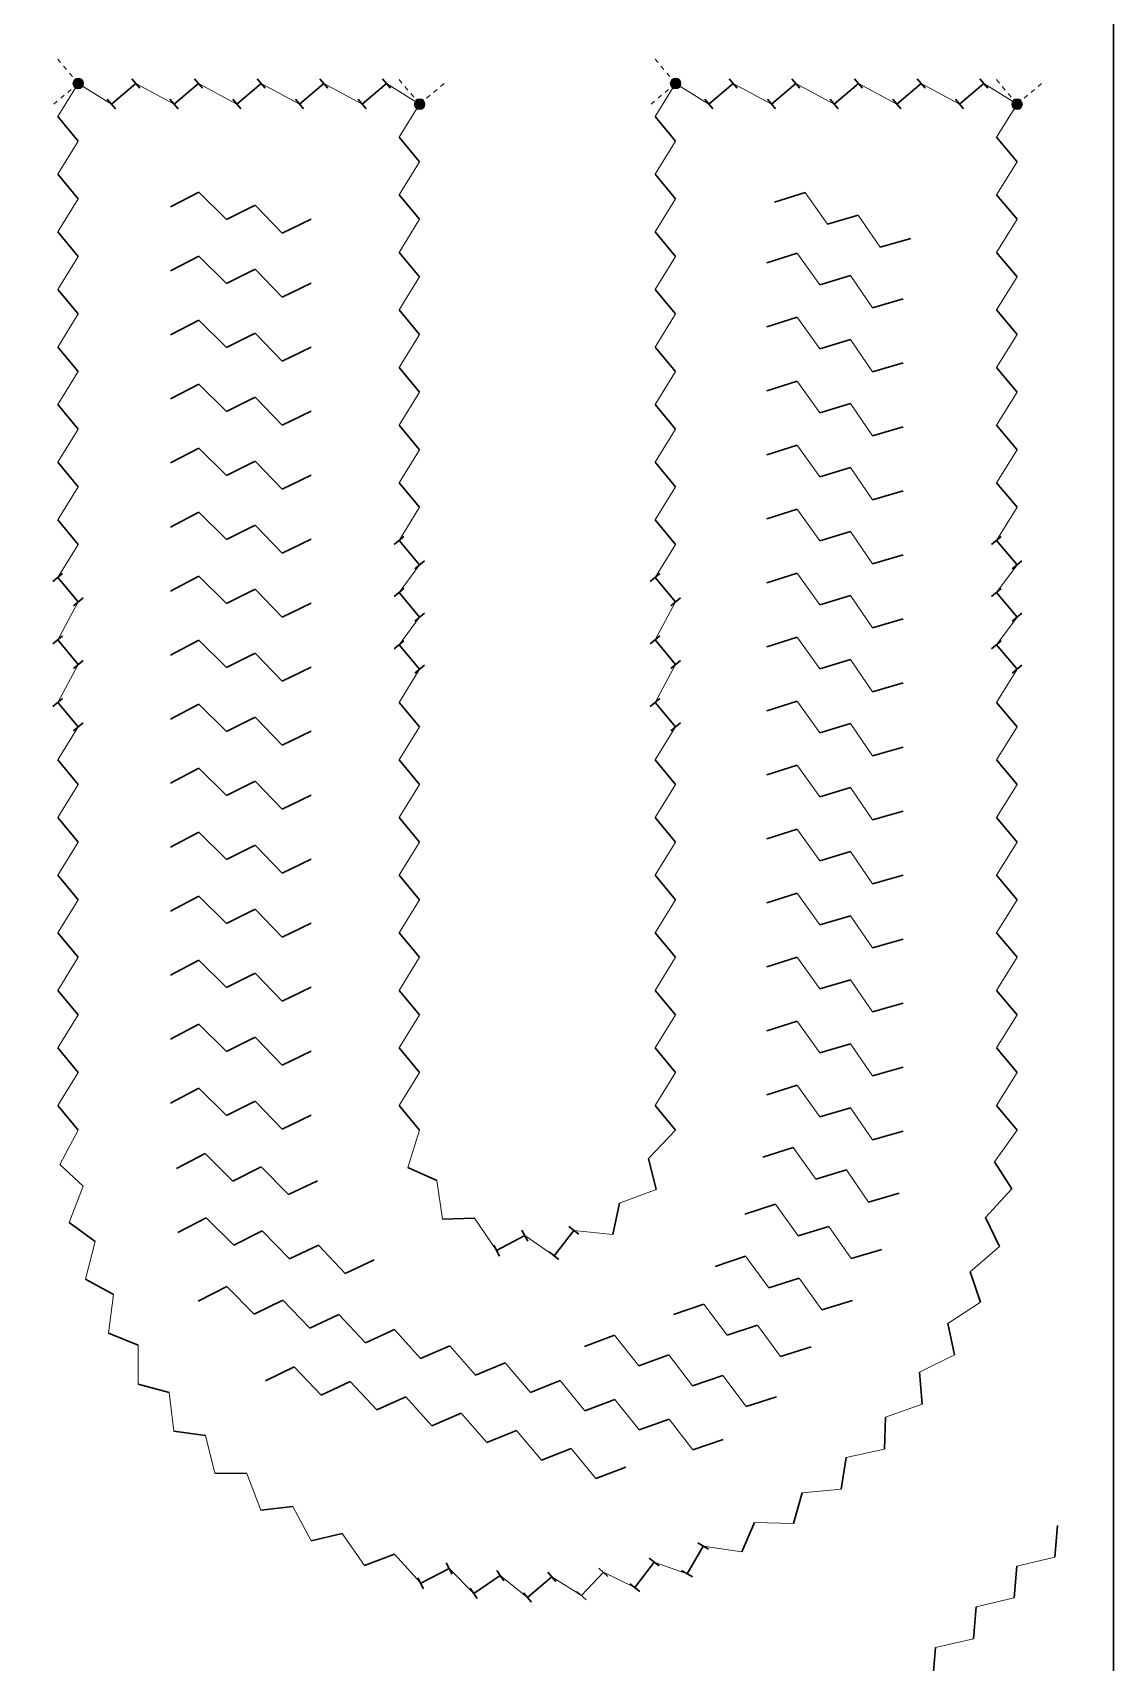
# Model space of a CAD drawing. Header units: millimetres. Extents: x 0 to 160, y 0 to 200.
# Drawn here: x 109.3 to 160, y 76.2 to 152.6 of the extents above; entities that cross this region are included whole.
import ezdxf

# ---------------------------------------------------------------- set-up
doc = ezdxf.new("R2010")
doc.units = ezdxf.units.MM
doc.layers.add('AUTOSTITCH', color=7, linetype='Continuous')
doc.layers.add('AUTOSTITCH_STITCHES', color=7, linetype='Continuous')
doc.layers.add('BANNER_PAGE', color=8, linetype='Continuous', plot=False)

# ---------------------------------------------------------------- blocks, each defined once
blk = doc.blocks.new('ST-8')
at = {"layer": 'AUTOSTITCH', "color": 7, "lineweight": 9}
for p, q in [((110.656, 151.177), (110.518, 151.341)), ((138.518, 151.341), (138.656, 151.177)), ((110.931, 150.849), (110.793, 151.013)), ((111.207, 150.52), (111.069, 150.685)), ((138.793, 151.013), (138.931, 150.849)), ((139.069, 150.685), (139.207, 150.52)), ((110.99, 149.779), (111.154, 149.917)), ((111.318, 150.054), (111.482, 150.192)), ((111.482, 150.192), (111.344, 150.356)), ((126.656, 150.213), (126.518, 150.377)), ((126.931, 149.885), (126.793, 150.049)), ((128.303, 149.917), (128.139, 149.779)), ((128.631, 150.192), (128.467, 150.054)), ((139.154, 149.917), (138.99, 149.779)), ((139.482, 150.192), (139.318, 150.054)), ((139.344, 150.356), (139.482, 150.192)), ((154.656, 150.213), (154.518, 150.377)), ((154.931, 149.885), (154.793, 150.049)), ((156.303, 149.917), (156.139, 149.779)), ((156.631, 150.192), (156.467, 150.054)), ((110.333, 149.228), (110.497, 149.366)), ((110.661, 149.503), (110.825, 149.641)), ((127.207, 149.556), (127.069, 149.72)), ((127.482, 149.228), (127.344, 149.392)), ((127.646, 149.366), (127.482, 149.228)), ((127.975, 149.641), (127.81, 149.503)), ((138.497, 149.366), (138.333, 149.228)), ((138.825, 149.641), (138.661, 149.503)), ((155.207, 149.556), (155.069, 149.72)), ((155.482, 149.228), (155.344, 149.392)), ((155.646, 149.366), (155.482, 149.228)), ((155.975, 149.641), (155.81, 149.503))]:
    blk.add_line(p, q, dxfattribs=at)
at = {"layer": 'AUTOSTITCH', "color": 7, "lineweight": 30}
for p, q in [((114.182, 150.192), (113.033, 149.228)), ((117.119, 150.192), (115.97, 149.228)), ((120.057, 150.192), (118.908, 149.228)), ((122.994, 150.192), (121.845, 149.228)), ((125.931, 150.192), (124.782, 149.228)), ((142.182, 150.192), (141.033, 149.228)), ((145.119, 150.192), (143.97, 149.228)), ((148.057, 150.192), (146.908, 149.228)), ((150.994, 150.192), (149.845, 149.228)), ((153.931, 150.192), (152.782, 149.228)), ((110.518, 148.641), (111.482, 147.492)), ((138.518, 148.641), (139.482, 147.492)), ((127.482, 146.528), (126.518, 147.677)), ((155.482, 146.528), (154.518, 147.677)), ((110.518, 145.941), (111.482, 144.792)), ((138.518, 145.941), (139.482, 144.792)), ((127.482, 143.828), (126.518, 144.977)), ((155.482, 143.828), (154.518, 144.977)), ((110.518, 143.241), (111.482, 142.092)), ((138.518, 143.241), (139.482, 142.092)), ((127.482, 141.128), (126.518, 142.277)), ((155.482, 141.128), (154.518, 142.277)), ((110.518, 140.541), (111.482, 139.392)), ((138.518, 140.541), (139.482, 139.392)), ((127.482, 138.428), (126.518, 139.577)), ((155.482, 138.428), (154.518, 139.577)), ((110.518, 137.841), (111.482, 136.692)), ((138.518, 137.841), (139.482, 136.692)), ((127.482, 135.728), (126.518, 136.877)), ((155.482, 135.728), (154.518, 136.877)), ((110.518, 135.141), (111.482, 133.992)), ((138.518, 135.141), (139.482, 133.992)), ((127.482, 133.028), (126.518, 134.177)), ((155.482, 133.028), (154.518, 134.177)), ((110.518, 132.441), (111.482, 131.292)), ((138.518, 132.441), (139.482, 131.292)), ((127.482, 130.328), (126.518, 131.477)), ((155.482, 130.328), (154.518, 131.477)), ((110.518, 129.741), (111.482, 128.592)), ((138.518, 129.741), (139.482, 128.592)), ((127.482, 127.628), (126.518, 128.777)), ((155.482, 127.628), (154.518, 128.777)), ((110.518, 127.041), (111.482, 125.892)), ((138.518, 127.041), (139.482, 125.892)), ((127.482, 125.182), (126.518, 126.331)), ((155.482, 125.182), (154.518, 126.331)), ((110.518, 124.113), (111.482, 122.964)), ((127.482, 122.736), (126.518, 123.885)), ((138.518, 124.113), (139.482, 122.964)), ((155.482, 122.736), (154.518, 123.885)), ((110.518, 121.185), (111.482, 120.036)), ((127.482, 120.036), (126.518, 121.185)), ((138.518, 121.185), (139.482, 120.036)), ((155.482, 120.036), (154.518, 121.185)), ((110.518, 118.485), (111.482, 117.336)), ((127.482, 117.336), (126.518, 118.485)), ((138.518, 118.485), (139.482, 117.336)), ((155.482, 117.336), (154.518, 118.485)), ((110.518, 115.785), (111.482, 114.636)), ((127.482, 114.636), (126.518, 115.785)), ((138.518, 115.785), (139.482, 114.636)), ((155.482, 114.636), (154.518, 115.785)), ((110.518, 113.085), (111.482, 111.936)), ((127.482, 111.936), (126.518, 113.085)), ((138.518, 113.085), (139.482, 111.936)), ((155.482, 111.936), (154.518, 113.085)), ((110.518, 110.385), (111.482, 109.236)), ((127.482, 109.236), (126.518, 110.385)), ((138.518, 110.385), (139.482, 109.236)), ((155.482, 109.236), (154.518, 110.385)), ((110.518, 107.685), (111.482, 106.536)), ((127.482, 106.536), (126.518, 107.685)), ((138.518, 107.685), (139.482, 106.536)), ((155.482, 106.536), (154.518, 107.685)), ((110.518, 104.985), (111.482, 103.836)), ((127.482, 103.836), (126.518, 104.985)), ((138.518, 104.985), (139.482, 103.836)), ((155.482, 103.836), (154.518, 104.985)), ((110.518, 102.285), (111.482, 101.136)), ((127.482, 101.136), (126.518, 102.285)), ((138.518, 102.285), (139.482, 101.136)), ((155.482, 101.136), (154.518, 102.285)), ((110.617, 99.526), (111.715, 98.504)), ((128.293, 98.774), (126.922, 99.384)), ((138.211, 99.807), (138.574, 98.352)), ((155.242, 98.386), (154.426, 99.644)), ((136.849, 97.715), (136.537, 96.248)), ((154.668, 95.686), (154.012, 97.035)), ((111.053, 96.801), (112.268, 95.921)), ((130.057, 97.008), (128.557, 96.955)), ((134.708, 96.432), (133.784, 95.25)), ((132.416, 96.193), (131.092, 95.489)), ((111.82, 94.149), (113.133, 93.425)), ((153.767, 93.077), (153.281, 94.497)), ((152.553, 90.599), (152.245, 92.067)), ((112.905, 91.612), (114.297, 91.053)), ((151.044, 88.287), (150.918, 89.782)), ((114.294, 89.226), (115.744, 88.843)), ((149.264, 86.178), (149.322, 87.677)), ((115.964, 87.029), (117.45, 86.826)), ((147.239, 84.303), (147.48, 85.783)), ((117.89, 85.053), (119.39, 85.033)), ((145, 82.689), (145.42, 84.129)), ((120.045, 83.327), (121.536, 83.492)), ((142.579, 81.363), (143.173, 82.74)), ((122.394, 81.879), (123.854, 82.224)), ((124.903, 80.729), (126.309, 81.251)), ((140.015, 80.343), (140.773, 81.637)), ((127.534, 79.895), (128.866, 80.585)), ((130.019, 79.419), (131.264, 80.255)), ((135.069, 79.316), (136.097, 80.408)), ((137.571, 79.69), (138.469, 80.891)), ((132.541, 79.225), (133.685, 80.195))]:
    blk.add_line(p, q, dxfattribs=at)
at = {"layer": 'AUTOSTITCH', "color": 7, "lineweight": 0, "const_width": 0.25}
for points in [[(111.357, 150.192, 1), (111.607, 150.192, 1)], [(139.357, 150.192, 1), (139.607, 150.192, 1)], [(127.357, 149.228, 1), (127.607, 149.228, 1)], [(155.357, 149.228, 1), (155.607, 149.228, 1)]]:
    blk.add_lwpolyline(points, format="xyb", close=True, dxfattribs=at)
at = {"layer": 'AUTOSTITCH', "color": 7, "lineweight": 30}
for points in [[(114.37, 149.968), (113.994, 150.416)], [(117.307, 149.968), (116.931, 150.416)], [(120.245, 149.968), (119.869, 150.416)], [(123.182, 149.968), (122.806, 150.416)], [(126.119, 149.968), (125.743, 150.416)], [(142.37, 149.968), (141.994, 150.416)], [(145.307, 149.968), (144.931, 150.416)], [(148.245, 149.968), (147.869, 150.416)], [(151.182, 149.968), (150.806, 150.416)], [(154.119, 149.968), (153.743, 150.416)], [(113.221, 149.004), (112.845, 149.452)], [(116.158, 149.004), (115.782, 149.452)], [(119.096, 149.004), (118.72, 149.452)], [(122.033, 149.004), (121.657, 149.452)], [(124.97, 149.004), (124.594, 149.452)], [(141.221, 149.004), (140.845, 149.452)], [(144.158, 149.004), (143.782, 149.452)], [(147.096, 149.004), (146.72, 149.452)], [(150.033, 149.004), (149.657, 149.452)], [(152.97, 149.004), (152.594, 149.452)], [(126.294, 128.589), (126.742, 128.965)], [(154.294, 128.589), (154.742, 128.965)], [(127.258, 127.44), (127.706, 127.816)], [(155.258, 127.44), (155.706, 127.816)], [(110.742, 127.229), (110.294, 126.853)], [(138.742, 127.229), (138.294, 126.853)], [(111.706, 126.08), (111.258, 125.704)], [(126.294, 126.143), (126.742, 126.519)], [(139.706, 126.08), (139.258, 125.704)], [(154.294, 126.143), (154.742, 126.519)], [(127.258, 124.994), (127.706, 125.37)], [(155.258, 124.994), (155.706, 125.37)], [(110.742, 124.301), (110.294, 123.925)], [(126.294, 123.697), (126.742, 124.073)], [(138.742, 124.301), (138.294, 123.925)], [(154.294, 123.697), (154.742, 124.073)], [(111.706, 123.152), (111.258, 122.776)], [(139.706, 123.152), (139.258, 122.776)], [(127.258, 122.548), (127.706, 122.924)], [(155.258, 122.548), (155.706, 122.924)], [(110.742, 121.373), (110.294, 120.997)], [(138.742, 121.373), (138.294, 120.997)], [(111.706, 120.224), (111.258, 119.848)], [(139.706, 120.224), (139.258, 119.848)], [(132.554, 95.935), (132.279, 96.451)], [(134.938, 96.252), (134.477, 96.612)], [(131.23, 95.23), (130.955, 95.747)], [(134.014, 95.07), (133.553, 95.43)], [(140.52, 81.785), (141.025, 81.489)], [(138.235, 81.066), (138.704, 80.716)], [(128.731, 80.845), (129.001, 80.326)], [(131.102, 80.498), (131.427, 80.012)], [(133.496, 80.419), (133.874, 79.972)], [(135.884, 80.609), (136.31, 80.208)], [(139.762, 80.49), (140.267, 80.195)], [(127.4, 80.155), (127.669, 79.635)], [(129.856, 79.662), (130.182, 79.176)], [(134.856, 79.516), (135.282, 79.116)], [(137.336, 79.865), (137.805, 79.515)], [(132.352, 79.448), (132.73, 79.002)]]:
    blk.add_lwpolyline(points, dxfattribs=at)
at = {"layer": 'AUTOSTITCH', "color": 7, "lineweight": 0}
for centre in [(111.482, 150.192), (139.482, 150.192), (127.482, 149.228), (155.482, 149.228)]:
    blk.add_circle(centre, 0.25, dxfattribs=at)
at = {"layer": 'AUTOSTITCH_STITCHES', "color": 7, "lineweight": 9}
for p, q in [((111.482, 150.192), (110.518, 148.641)), ((113.033, 149.228), (111.482, 150.192)), ((115.97, 149.228), (114.182, 150.192)), ((118.908, 149.228), (117.119, 150.192)), ((121.845, 149.228), (120.057, 150.192)), ((124.782, 149.228), (122.994, 150.192)), ((127.482, 149.228), (125.931, 150.192)), ((139.482, 150.192), (138.518, 148.641)), ((141.033, 149.228), (139.482, 150.192)), ((143.97, 149.228), (142.182, 150.192)), ((146.908, 149.228), (145.119, 150.192)), ((149.845, 149.228), (148.057, 150.192)), ((152.782, 149.228), (150.994, 150.192)), ((155.482, 149.228), (153.931, 150.192)), ((126.518, 147.677), (127.482, 149.228)), ((154.518, 147.677), (155.482, 149.228)), ((111.482, 147.492), (110.518, 145.941)), ((139.482, 147.492), (138.518, 145.941)), ((126.518, 144.977), (127.482, 146.528)), ((154.518, 144.977), (155.482, 146.528)), ((111.482, 144.792), (110.518, 143.241)), ((139.482, 144.792), (138.518, 143.241)), ((126.518, 142.277), (127.482, 143.828)), ((154.518, 142.277), (155.482, 143.828)), ((111.482, 142.092), (110.518, 140.541)), ((139.482, 142.092), (138.518, 140.541)), ((126.518, 139.577), (127.482, 141.128)), ((154.518, 139.577), (155.482, 141.128)), ((111.482, 139.392), (110.518, 137.841)), ((139.482, 139.392), (138.518, 137.841)), ((126.518, 136.877), (127.482, 138.428)), ((154.518, 136.877), (155.482, 138.428)), ((111.482, 136.692), (110.518, 135.141)), ((139.482, 136.692), (138.518, 135.141)), ((126.518, 134.177), (127.482, 135.728)), ((154.518, 134.177), (155.482, 135.728)), ((111.482, 133.992), (110.518, 132.441)), ((139.482, 133.992), (138.518, 132.441)), ((126.518, 131.477), (127.482, 133.028)), ((154.518, 131.477), (155.482, 133.028)), ((111.482, 131.292), (110.518, 129.741)), ((139.482, 131.292), (138.518, 129.741)), ((126.518, 128.777), (127.482, 130.328)), ((154.518, 128.777), (155.482, 130.328)), ((111.482, 128.592), (110.518, 127.041)), ((139.482, 128.592), (138.518, 127.041)), ((126.518, 126.331), (127.482, 127.628)), ((154.518, 126.331), (155.482, 127.628)), ((111.482, 125.892), (110.518, 124.113)), ((139.482, 125.892), (138.518, 124.113)), ((126.518, 123.885), (127.482, 125.182)), ((154.518, 123.885), (155.482, 125.182)), ((111.482, 122.964), (110.518, 121.185)), ((126.518, 121.185), (127.482, 122.736)), ((139.482, 122.964), (138.518, 121.185)), ((154.518, 121.185), (155.482, 122.736)), ((111.482, 120.036), (110.518, 118.485)), ((126.518, 118.485), (127.482, 120.036)), ((139.482, 120.036), (138.518, 118.485)), ((154.518, 118.485), (155.482, 120.036)), ((111.482, 117.336), (110.518, 115.785)), ((126.518, 115.785), (127.482, 117.336)), ((139.482, 117.336), (138.518, 115.785)), ((154.518, 115.785), (155.482, 117.336)), ((111.482, 114.636), (110.518, 113.085)), ((126.518, 113.085), (127.482, 114.636)), ((139.482, 114.636), (138.518, 113.085)), ((154.518, 113.085), (155.482, 114.636)), ((111.482, 111.936), (110.518, 110.385)), ((126.518, 110.385), (127.482, 111.936)), ((139.482, 111.936), (138.518, 110.385)), ((154.518, 110.385), (155.482, 111.936)), ((111.482, 109.236), (110.518, 107.685)), ((126.518, 107.685), (127.482, 109.236)), ((139.482, 109.236), (138.518, 107.685)), ((154.518, 107.685), (155.482, 109.236)), ((111.482, 106.536), (110.518, 104.985)), ((126.518, 104.985), (127.482, 106.536)), ((139.482, 106.536), (138.518, 104.985)), ((154.518, 104.985), (155.482, 106.536)), ((111.482, 103.836), (110.518, 102.285)), ((126.518, 102.285), (127.482, 103.836)), ((139.482, 103.836), (138.518, 102.285)), ((154.518, 102.285), (155.482, 103.836)), ((111.482, 101.136), (110.617, 99.526)), ((126.922, 99.384), (127.482, 101.136)), ((139.482, 101.136), (138.211, 99.807)), ((154.426, 99.644), (155.482, 101.136)), ((128.557, 96.955), (128.293, 98.774)), ((111.715, 98.504), (111.053, 96.801)), ((138.574, 98.352), (136.849, 97.715)), ((154.012, 97.035), (155.242, 98.386)), ((131.092, 95.489), (130.057, 97.008)), ((136.537, 96.248), (134.708, 96.432)), ((112.268, 95.921), (111.82, 94.149)), ((133.784, 95.25), (132.416, 96.193)), ((153.281, 94.497), (154.668, 95.686)), ((113.133, 93.425), (112.905, 91.612)), ((152.245, 92.067), (153.767, 93.077)), ((114.297, 91.053), (114.294, 89.226)), ((150.918, 89.782), (152.553, 90.599)), ((115.744, 88.843), (115.964, 87.029)), ((149.322, 87.677), (151.044, 88.287)), ((117.45, 86.826), (117.89, 85.053)), ((147.48, 85.783), (149.264, 86.178)), ((119.39, 85.033), (120.045, 83.327)), ((145.42, 84.129), (147.239, 84.303)), ((121.536, 83.492), (122.394, 81.879)), ((143.173, 82.74), (145, 82.689)), ((123.854, 82.224), (124.903, 80.729)), ((126.309, 81.251), (127.534, 79.895)), ((140.773, 81.637), (142.579, 81.363)), ((128.866, 80.585), (130.019, 79.419)), ((131.264, 80.255), (132.541, 79.225)), ((136.097, 80.408), (137.571, 79.69)), ((138.469, 80.891), (140.015, 80.343)), ((133.685, 80.195), (135.069, 79.316))]:
    blk.add_line(p, q, dxfattribs=at)
blk = doc.blocks.new('ST-21')
at = {"layer": 'AUTOSTITCH', "color": 7, "lineweight": 30}
for p, q in [((144.118, 144.635), (145.548, 145.089)), ((146.602, 143.597), (148.039, 144.028)), ((149.069, 142.52), (150.513, 142.927))]:
    blk.add_line(p, q, dxfattribs=at)
at = {"layer": 'AUTOSTITCH_STITCHES', "color": 7, "lineweight": 9}
for p, q in [((145.548, 145.089), (146.602, 143.597)), ((148.039, 144.028), (149.069, 142.52))]:
    blk.add_line(p, q, dxfattribs=at)
blk = doc.blocks.new('ST-23')
at = {"layer": 'AUTOSTITCH', "color": 7, "lineweight": 30}
for p, q in [((143.749, 141.786), (145.178, 142.242)), ((146.235, 140.753), (147.671, 141.187)), ((148.705, 139.682), (150.148, 140.093))]:
    blk.add_line(p, q, dxfattribs=at)
at = {"layer": 'AUTOSTITCH_STITCHES', "color": 7, "lineweight": 9}
for p, q in [((145.178, 142.242), (146.235, 140.753)), ((147.671, 141.187), (148.705, 139.682))]:
    blk.add_line(p, q, dxfattribs=at)
blk = doc.blocks.new('ST-25')
at = {"layer": 'AUTOSTITCH', "color": 7, "lineweight": 30}
for p, q in [((143.749, 138.786), (145.178, 139.242)), ((146.235, 137.753), (147.671, 138.187)), ((148.705, 136.682), (150.148, 137.093))]:
    blk.add_line(p, q, dxfattribs=at)
at = {"layer": 'AUTOSTITCH_STITCHES', "color": 7, "lineweight": 9}
for p, q in [((145.178, 139.242), (146.235, 137.753)), ((147.671, 138.187), (148.705, 136.682))]:
    blk.add_line(p, q, dxfattribs=at)
blk = doc.blocks.new('ST-28')
at = {"layer": 'AUTOSTITCH', "color": 7, "lineweight": 30}
for p, q in [((115.802, 144.405), (117.132, 145.1)), ((118.429, 143.816), (119.77, 144.49)), ((121.047, 143.184), (122.397, 143.837))]:
    blk.add_line(p, q, dxfattribs=at)
at = {"layer": 'AUTOSTITCH_STITCHES', "color": 7, "lineweight": 9}
for p, q in [((117.132, 145.1), (118.429, 143.816)), ((119.77, 144.49), (121.047, 143.184))]:
    blk.add_line(p, q, dxfattribs=at)
blk = doc.blocks.new('ST-29')
at = {"layer": 'AUTOSTITCH', "color": 7, "lineweight": 30}
for p, q in [((143.749, 135.786), (145.178, 136.242)), ((146.235, 134.753), (147.671, 135.187)), ((148.705, 133.682), (150.148, 134.093))]:
    blk.add_line(p, q, dxfattribs=at)
at = {"layer": 'AUTOSTITCH_STITCHES', "color": 7, "lineweight": 9}
for p, q in [((145.178, 136.242), (146.235, 134.753)), ((147.671, 135.187), (148.705, 133.682))]:
    blk.add_line(p, q, dxfattribs=at)
blk = doc.blocks.new('ST-33')
at = {"layer": 'AUTOSTITCH', "color": 7, "lineweight": 30}
for p, q in [((115.802, 141.405), (117.132, 142.1)), ((118.429, 140.816), (119.77, 141.49)), ((121.047, 140.184), (122.397, 140.837))]:
    blk.add_line(p, q, dxfattribs=at)
at = {"layer": 'AUTOSTITCH_STITCHES', "color": 7, "lineweight": 9}
for p, q in [((117.132, 142.1), (118.429, 140.816)), ((119.77, 141.49), (121.047, 140.184))]:
    blk.add_line(p, q, dxfattribs=at)
blk = doc.blocks.new('ST-34')
at = {"layer": 'AUTOSTITCH', "color": 7, "lineweight": 30}
for p, q in [((143.749, 132.786), (145.178, 133.242)), ((146.235, 131.753), (147.671, 132.187)), ((148.705, 130.682), (150.148, 131.093))]:
    blk.add_line(p, q, dxfattribs=at)
at = {"layer": 'AUTOSTITCH_STITCHES', "color": 7, "lineweight": 9}
for p, q in [((145.178, 133.242), (146.235, 131.753)), ((147.671, 132.187), (148.705, 130.682))]:
    blk.add_line(p, q, dxfattribs=at)
blk = doc.blocks.new('ST-38')
at = {"layer": 'AUTOSTITCH', "color": 7, "lineweight": 30}
for p, q in [((115.802, 138.405), (117.132, 139.1)), ((118.429, 137.816), (119.77, 138.49)), ((121.047, 137.184), (122.397, 137.837))]:
    blk.add_line(p, q, dxfattribs=at)
at = {"layer": 'AUTOSTITCH_STITCHES', "color": 7, "lineweight": 9}
for p, q in [((117.132, 139.1), (118.429, 137.816)), ((119.77, 138.49), (121.047, 137.184))]:
    blk.add_line(p, q, dxfattribs=at)
blk = doc.blocks.new('ST-39')
at = {"layer": 'AUTOSTITCH', "color": 7, "lineweight": 30}
for p, q in [((143.749, 129.786), (145.178, 130.242)), ((146.235, 128.753), (147.671, 129.187)), ((148.705, 127.682), (150.148, 128.093))]:
    blk.add_line(p, q, dxfattribs=at)
at = {"layer": 'AUTOSTITCH_STITCHES', "color": 7, "lineweight": 9}
for p, q in [((145.178, 130.242), (146.235, 128.753)), ((147.671, 129.187), (148.705, 127.682))]:
    blk.add_line(p, q, dxfattribs=at)
blk = doc.blocks.new('ST-43')
at = {"layer": 'AUTOSTITCH', "color": 7, "lineweight": 30}
for p, q in [((115.802, 135.405), (117.132, 136.1)), ((118.429, 134.816), (119.77, 135.49)), ((121.047, 134.184), (122.397, 134.837))]:
    blk.add_line(p, q, dxfattribs=at)
at = {"layer": 'AUTOSTITCH_STITCHES', "color": 7, "lineweight": 9}
for p, q in [((117.132, 136.1), (118.429, 134.816)), ((119.77, 135.49), (121.047, 134.184))]:
    blk.add_line(p, q, dxfattribs=at)
blk = doc.blocks.new('ST-44')
at = {"layer": 'AUTOSTITCH', "color": 7, "lineweight": 30}
for p, q in [((143.749, 126.786), (145.178, 127.242)), ((146.235, 125.753), (147.671, 126.187)), ((148.705, 124.682), (150.148, 125.093))]:
    blk.add_line(p, q, dxfattribs=at)
at = {"layer": 'AUTOSTITCH_STITCHES', "color": 7, "lineweight": 9}
for p, q in [((145.178, 127.242), (146.235, 125.753)), ((147.671, 126.187), (148.705, 124.682))]:
    blk.add_line(p, q, dxfattribs=at)
blk = doc.blocks.new('ST-49')
at = {"layer": 'AUTOSTITCH', "color": 7, "lineweight": 30}
for p, q in [((115.802, 132.405), (117.132, 133.1)), ((118.429, 131.816), (119.77, 132.49)), ((121.047, 131.184), (122.397, 131.837))]:
    blk.add_line(p, q, dxfattribs=at)
at = {"layer": 'AUTOSTITCH_STITCHES', "color": 7, "lineweight": 9}
for p, q in [((117.132, 133.1), (118.429, 131.816)), ((119.77, 132.49), (121.047, 131.184))]:
    blk.add_line(p, q, dxfattribs=at)
blk = doc.blocks.new('ST-50')
at = {"layer": 'AUTOSTITCH', "color": 7, "lineweight": 30}
for p, q in [((143.749, 123.786), (145.178, 124.242)), ((146.235, 122.753), (147.671, 123.187)), ((148.705, 121.682), (150.148, 122.093))]:
    blk.add_line(p, q, dxfattribs=at)
at = {"layer": 'AUTOSTITCH_STITCHES', "color": 7, "lineweight": 9}
for p, q in [((145.178, 124.242), (146.235, 122.753)), ((147.671, 123.187), (148.705, 121.682))]:
    blk.add_line(p, q, dxfattribs=at)
blk = doc.blocks.new('ST-54')
at = {"layer": 'AUTOSTITCH', "color": 7, "lineweight": 30}
for p, q in [((115.802, 129.405), (117.132, 130.1)), ((118.429, 128.816), (119.77, 129.49)), ((121.047, 128.184), (122.397, 128.837))]:
    blk.add_line(p, q, dxfattribs=at)
at = {"layer": 'AUTOSTITCH_STITCHES', "color": 7, "lineweight": 9}
for p, q in [((117.132, 130.1), (118.429, 128.816)), ((119.77, 129.49), (121.047, 128.184))]:
    blk.add_line(p, q, dxfattribs=at)
blk = doc.blocks.new('ST-55')
at = {"layer": 'AUTOSTITCH', "color": 7, "lineweight": 30}
for p, q in [((143.749, 120.786), (145.178, 121.242)), ((146.235, 119.753), (147.671, 120.187)), ((148.705, 118.682), (150.148, 119.093))]:
    blk.add_line(p, q, dxfattribs=at)
at = {"layer": 'AUTOSTITCH_STITCHES', "color": 7, "lineweight": 9}
for p, q in [((145.178, 121.242), (146.235, 119.753)), ((147.671, 120.187), (148.705, 118.682))]:
    blk.add_line(p, q, dxfattribs=at)
blk = doc.blocks.new('ST-59')
at = {"layer": 'AUTOSTITCH', "color": 7, "lineweight": 30}
for p, q in [((115.802, 126.405), (117.132, 127.1)), ((118.429, 125.816), (119.77, 126.49)), ((121.047, 125.184), (122.397, 125.837))]:
    blk.add_line(p, q, dxfattribs=at)
at = {"layer": 'AUTOSTITCH_STITCHES', "color": 7, "lineweight": 9}
for p, q in [((117.132, 127.1), (118.429, 125.816)), ((119.77, 126.49), (121.047, 125.184))]:
    blk.add_line(p, q, dxfattribs=at)
blk = doc.blocks.new('ST-60')
at = {"layer": 'AUTOSTITCH', "color": 7, "lineweight": 30}
for p, q in [((143.749, 117.786), (145.178, 118.242)), ((146.235, 116.753), (147.671, 117.187)), ((148.705, 115.682), (150.148, 116.093))]:
    blk.add_line(p, q, dxfattribs=at)
at = {"layer": 'AUTOSTITCH_STITCHES', "color": 7, "lineweight": 9}
for p, q in [((145.178, 118.242), (146.235, 116.753)), ((147.671, 117.187), (148.705, 115.682))]:
    blk.add_line(p, q, dxfattribs=at)
blk = doc.blocks.new('ST-64')
at = {"layer": 'AUTOSTITCH', "color": 7, "lineweight": 30}
for p, q in [((115.802, 123.405), (117.132, 124.1)), ((118.429, 122.816), (119.77, 123.49)), ((121.047, 122.184), (122.397, 122.837))]:
    blk.add_line(p, q, dxfattribs=at)
at = {"layer": 'AUTOSTITCH_STITCHES', "color": 7, "lineweight": 9}
for p, q in [((117.132, 124.1), (118.429, 122.816)), ((119.77, 123.49), (121.047, 122.184))]:
    blk.add_line(p, q, dxfattribs=at)
blk = doc.blocks.new('ST-65')
at = {"layer": 'AUTOSTITCH', "color": 7, "lineweight": 30}
for p, q in [((143.749, 114.786), (145.178, 115.242)), ((146.235, 113.753), (147.671, 114.187)), ((148.705, 112.682), (150.148, 113.093))]:
    blk.add_line(p, q, dxfattribs=at)
at = {"layer": 'AUTOSTITCH_STITCHES', "color": 7, "lineweight": 9}
for p, q in [((145.178, 115.242), (146.235, 113.753)), ((147.671, 114.187), (148.705, 112.682))]:
    blk.add_line(p, q, dxfattribs=at)
blk = doc.blocks.new('ST-69')
at = {"layer": 'AUTOSTITCH', "color": 7, "lineweight": 30}
for p, q in [((115.802, 120.405), (117.132, 121.1)), ((118.429, 119.816), (119.77, 120.49)), ((121.047, 119.184), (122.397, 119.837))]:
    blk.add_line(p, q, dxfattribs=at)
at = {"layer": 'AUTOSTITCH_STITCHES', "color": 7, "lineweight": 9}
for p, q in [((117.132, 121.1), (118.429, 119.816)), ((119.77, 120.49), (121.047, 119.184))]:
    blk.add_line(p, q, dxfattribs=at)
blk = doc.blocks.new('ST-70')
at = {"layer": 'AUTOSTITCH', "color": 7, "lineweight": 30}
for p, q in [((143.749, 111.786), (145.178, 112.242)), ((146.235, 110.753), (147.671, 111.187)), ((148.705, 109.682), (150.148, 110.093))]:
    blk.add_line(p, q, dxfattribs=at)
at = {"layer": 'AUTOSTITCH_STITCHES', "color": 7, "lineweight": 9}
for p, q in [((145.178, 112.242), (146.235, 110.753)), ((147.671, 111.187), (148.705, 109.682))]:
    blk.add_line(p, q, dxfattribs=at)
blk = doc.blocks.new('ST-74')
at = {"layer": 'AUTOSTITCH', "color": 7, "lineweight": 30}
for p, q in [((115.802, 117.405), (117.132, 118.1)), ((118.429, 116.816), (119.77, 117.49)), ((121.047, 116.184), (122.397, 116.837))]:
    blk.add_line(p, q, dxfattribs=at)
at = {"layer": 'AUTOSTITCH_STITCHES', "color": 7, "lineweight": 9}
for p, q in [((117.132, 118.1), (118.429, 116.816)), ((119.77, 117.49), (121.047, 116.184))]:
    blk.add_line(p, q, dxfattribs=at)
blk = doc.blocks.new('ST-75')
at = {"layer": 'AUTOSTITCH', "color": 7, "lineweight": 30}
for p, q in [((143.749, 108.786), (145.178, 109.242)), ((146.235, 107.753), (147.671, 108.187)), ((148.705, 106.682), (150.148, 107.093))]:
    blk.add_line(p, q, dxfattribs=at)
at = {"layer": 'AUTOSTITCH_STITCHES', "color": 7, "lineweight": 9}
for p, q in [((145.178, 109.242), (146.235, 107.753)), ((147.671, 108.187), (148.705, 106.682))]:
    blk.add_line(p, q, dxfattribs=at)
blk = doc.blocks.new('ST-79')
at = {"layer": 'AUTOSTITCH', "color": 7, "lineweight": 30}
for p, q in [((115.802, 114.405), (117.132, 115.1)), ((118.429, 113.816), (119.77, 114.49)), ((121.047, 113.184), (122.397, 113.837))]:
    blk.add_line(p, q, dxfattribs=at)
at = {"layer": 'AUTOSTITCH_STITCHES', "color": 7, "lineweight": 9}
for p, q in [((117.132, 115.1), (118.429, 113.816)), ((119.77, 114.49), (121.047, 113.184))]:
    blk.add_line(p, q, dxfattribs=at)
blk = doc.blocks.new('ST-80')
at = {"layer": 'AUTOSTITCH', "color": 7, "lineweight": 30}
for p, q in [((143.749, 105.786), (145.178, 106.242)), ((146.235, 104.753), (147.671, 105.187)), ((148.705, 103.682), (150.148, 104.093))]:
    blk.add_line(p, q, dxfattribs=at)
at = {"layer": 'AUTOSTITCH_STITCHES', "color": 7, "lineweight": 9}
for p, q in [((145.178, 106.242), (146.235, 104.753)), ((147.671, 105.187), (148.705, 103.682))]:
    blk.add_line(p, q, dxfattribs=at)
blk = doc.blocks.new('ST-84')
at = {"layer": 'AUTOSTITCH', "color": 7, "lineweight": 30}
for p, q in [((115.802, 111.405), (117.132, 112.1)), ((118.429, 110.816), (119.77, 111.49)), ((121.047, 110.184), (122.397, 110.837))]:
    blk.add_line(p, q, dxfattribs=at)
at = {"layer": 'AUTOSTITCH_STITCHES', "color": 7, "lineweight": 9}
for p, q in [((117.132, 112.1), (118.429, 110.816)), ((119.77, 111.49), (121.047, 110.184))]:
    blk.add_line(p, q, dxfattribs=at)
blk = doc.blocks.new('ST-85')
at = {"layer": 'AUTOSTITCH', "color": 7, "lineweight": 30}
for p, q in [((143.749, 102.786), (145.178, 103.242)), ((146.235, 101.753), (147.671, 102.187)), ((148.705, 100.682), (150.148, 101.093))]:
    blk.add_line(p, q, dxfattribs=at)
at = {"layer": 'AUTOSTITCH_STITCHES', "color": 7, "lineweight": 9}
for p, q in [((145.178, 103.242), (146.235, 101.753)), ((147.671, 102.187), (148.705, 100.682))]:
    blk.add_line(p, q, dxfattribs=at)
blk = doc.blocks.new('ST-89')
at = {"layer": 'AUTOSTITCH', "color": 7, "lineweight": 30}
for p, q in [((115.802, 108.405), (117.132, 109.1)), ((118.429, 107.816), (119.77, 108.49)), ((121.047, 107.184), (122.397, 107.837))]:
    blk.add_line(p, q, dxfattribs=at)
at = {"layer": 'AUTOSTITCH_STITCHES', "color": 7, "lineweight": 9}
for p, q in [((117.132, 109.1), (118.429, 107.816)), ((119.77, 108.49), (121.047, 107.184))]:
    blk.add_line(p, q, dxfattribs=at)
blk = doc.blocks.new('ST-90')
at = {"layer": 'AUTOSTITCH', "color": 7, "lineweight": 30}
for p, q in [((143.564, 99.861), (144.992, 100.319)), ((146.052, 98.831), (147.487, 99.267)), ((148.523, 97.762), (149.965, 98.175))]:
    blk.add_line(p, q, dxfattribs=at)
at = {"layer": 'AUTOSTITCH_STITCHES', "color": 7, "lineweight": 9}
for p, q in [((144.992, 100.319), (146.052, 98.831)), ((147.487, 99.267), (148.523, 97.762))]:
    blk.add_line(p, q, dxfattribs=at)
blk = doc.blocks.new('ST-94')
at = {"layer": 'AUTOSTITCH', "color": 7, "lineweight": 30}
for p, q in [((115.802, 105.405), (117.132, 106.1)), ((118.429, 104.816), (119.77, 105.49)), ((121.047, 104.184), (122.397, 104.837))]:
    blk.add_line(p, q, dxfattribs=at)
at = {"layer": 'AUTOSTITCH_STITCHES', "color": 7, "lineweight": 9}
for p, q in [((117.132, 106.1), (118.429, 104.816)), ((119.77, 105.49), (121.047, 104.184))]:
    blk.add_line(p, q, dxfattribs=at)
blk = doc.blocks.new('ST-95')
at = {"layer": 'AUTOSTITCH', "color": 7, "lineweight": 30}
for p, q in [((142.732, 97.194), (144.158, 97.66)), ((145.225, 96.178), (146.659, 96.621)), ((147.702, 95.123), (149.142, 95.543))]:
    blk.add_line(p, q, dxfattribs=at)
at = {"layer": 'AUTOSTITCH_STITCHES', "color": 7, "lineweight": 9}
for p, q in [((144.158, 97.66), (145.225, 96.178)), ((146.659, 96.621), (147.702, 95.123))]:
    blk.add_line(p, q, dxfattribs=at)
blk = doc.blocks.new('ST-99')
at = {"layer": 'AUTOSTITCH', "color": 7, "lineweight": 30}
for p, q in [((115.802, 102.405), (117.132, 103.1)), ((118.429, 101.816), (119.77, 102.49)), ((121.047, 101.184), (122.397, 101.837))]:
    blk.add_line(p, q, dxfattribs=at)
at = {"layer": 'AUTOSTITCH_STITCHES', "color": 7, "lineweight": 9}
for p, q in [((117.132, 103.1), (118.429, 101.816)), ((119.77, 102.49), (121.047, 101.184))]:
    blk.add_line(p, q, dxfattribs=at)
blk = doc.blocks.new('ST-100')
at = {"layer": 'AUTOSTITCH', "color": 7, "lineweight": 30}
for p, q in [((141.342, 94.741), (142.764, 95.219)), ((143.844, 93.747), (145.273, 94.203)), ((146.33, 92.713), (147.766, 93.146))]:
    blk.add_line(p, q, dxfattribs=at)
at = {"layer": 'AUTOSTITCH_STITCHES', "color": 7, "lineweight": 9}
for p, q in [((142.764, 95.219), (143.844, 93.747)), ((145.273, 94.203), (146.33, 92.713))]:
    blk.add_line(p, q, dxfattribs=at)
blk = doc.blocks.new('ST-104')
at = {"layer": 'AUTOSTITCH', "color": 7, "lineweight": 30}
for p, q in [((116.094, 99.342), (117.425, 100.035)), ((118.72, 98.748), (120.062, 99.419)), ((121.337, 98.112), (122.688, 98.762))]:
    blk.add_line(p, q, dxfattribs=at)
at = {"layer": 'AUTOSTITCH_STITCHES', "color": 7, "lineweight": 9}
for p, q in [((117.425, 100.035), (118.72, 98.748)), ((120.062, 99.419), (121.337, 98.112))]:
    blk.add_line(p, q, dxfattribs=at)
blk = doc.blocks.new('ST-105')
at = {"layer": 'AUTOSTITCH', "color": 7, "lineweight": 30}
for p, q in [((139.387, 92.486), (140.803, 92.982)), ((141.902, 91.523), (143.325, 91.996)), ((144.4, 90.52), (145.831, 90.97))]:
    blk.add_line(p, q, dxfattribs=at)
at = {"layer": 'AUTOSTITCH_STITCHES', "color": 7, "lineweight": 9}
for p, q in [((140.803, 92.982), (141.902, 91.523)), ((143.325, 91.996), (144.4, 90.52))]:
    blk.add_line(p, q, dxfattribs=at)
blk = doc.blocks.new('ST-109')
at = {"layer": 'AUTOSTITCH', "color": 7, "lineweight": 30}
for p, q in [((116.142, 96.331), (117.472, 97.024)), ((118.767, 95.737), (120.109, 96.408)), ((121.383, 95.1), (122.735, 95.75)), ((123.989, 94.422), (125.351, 95.05))]:
    blk.add_line(p, q, dxfattribs=at)
at = {"layer": 'AUTOSTITCH_STITCHES', "color": 7, "lineweight": 9}
for p, q in [((117.472, 97.024), (118.767, 95.737)), ((120.109, 96.408), (121.383, 95.1)), ((122.735, 95.75), (123.989, 94.422))]:
    blk.add_line(p, q, dxfattribs=at)
blk = doc.blocks.new('ST-110')
at = {"layer": 'AUTOSTITCH', "color": 7, "lineweight": 30}
for p, q in [((135.215, 90.985), (136.617, 91.517)), ((137.753, 90.088), (139.164, 90.598)), ((140.277, 89.15), (141.696, 89.638)), ((142.786, 88.173), (144.212, 88.638))]:
    blk.add_line(p, q, dxfattribs=at)
at = {"layer": 'AUTOSTITCH_STITCHES', "color": 7, "lineweight": 9}
for p, q in [((136.617, 91.517), (137.753, 90.088)), ((139.164, 90.598), (140.277, 89.15)), ((141.696, 89.638), (142.786, 88.173))]:
    blk.add_line(p, q, dxfattribs=at)
blk = doc.blocks.new('ST-114')
at = {"layer": 'AUTOSTITCH', "color": 7, "lineweight": 30}
for p, q in [((117.104, 93.118), (118.439, 93.803)), ((119.727, 92.508), (121.072, 93.172)), ((122.339, 91.857), (123.695, 92.499)), ((124.941, 91.163), (126.306, 91.784)), ((127.531, 90.429), (128.906, 91.028)), ((130.109, 89.654), (131.494, 90.23)), ((132.675, 88.837), (134.069, 89.392)), ((135.227, 87.98), (136.63, 88.513)), ((137.766, 87.083), (139.176, 87.593)), ((140.289, 86.146), (141.708, 86.633))]:
    blk.add_line(p, q, dxfattribs=at)
at = {"layer": 'AUTOSTITCH_STITCHES', "color": 7, "lineweight": 9}
for p, q in [((118.439, 93.803), (119.727, 92.508)), ((121.072, 93.172), (122.339, 91.857)), ((123.695, 92.499), (124.941, 91.163)), ((126.306, 91.784), (127.531, 90.429)), ((128.906, 91.028), (130.109, 89.654)), ((131.494, 90.23), (132.675, 88.837)), ((134.069, 89.392), (135.227, 87.98)), ((136.63, 88.513), (137.766, 87.083)), ((139.176, 87.593), (140.289, 86.146))]:
    blk.add_line(p, q, dxfattribs=at)
blk = doc.blocks.new('ST-118')
at = {"layer": 'AUTOSTITCH', "color": 7, "lineweight": 30}
for p, q in [((120.261, 89.379), (121.608, 90.038)), ((122.871, 88.718), (124.229, 89.356)), ((125.47, 88.017), (126.838, 88.633)), ((128.058, 87.274), (129.435, 87.868)), ((130.634, 86.49), (132.02, 87.063)), ((133.197, 85.666), (134.592, 86.216)), ((135.746, 84.801), (137.15, 85.329))]:
    blk.add_line(p, q, dxfattribs=at)
at = {"layer": 'AUTOSTITCH_STITCHES', "color": 7, "lineweight": 9}
for p, q in [((121.608, 90.038), (122.871, 88.718)), ((124.229, 89.356), (125.47, 88.017)), ((126.838, 88.633), (128.058, 87.274)), ((129.435, 87.868), (130.634, 86.49)), ((132.02, 87.063), (133.197, 85.666)), ((134.592, 86.216), (135.746, 84.801))]:
    blk.add_line(p, q, dxfattribs=at)
blk = doc.blocks.new('ST-127')
at = {"layer": 'AUTOSTITCH', "color": 7, "lineweight": 30}
for p, q in [((157.257, 81.116), (157.387, 82.61)), ((155.348, 79.206), (155.478, 80.701)), ((153.438, 77.297), (153.569, 78.791)), ((151.529, 75.388), (151.66, 76.882)), ((149.62, 73.479), (149.751, 74.973)), ((147.711, 71.57), (147.842, 73.064)), ((146.614, 72.251), (145.12, 72.382)), ((145.802, 69.66), (145.932, 71.155)), ((148.523, 70.342), (147.029, 70.473)), ((150.433, 68.433), (148.938, 68.564)), ((152.342, 66.524), (150.847, 66.655)), ((154.251, 64.615), (152.757, 64.745)), ((156.16, 62.705), (154.666, 62.836)), ((158.069, 60.796), (156.575, 60.927))]:
    blk.add_line(p, q, dxfattribs=at)
at = {"layer": 'AUTOSTITCH', "color": 7, "lineweight": 0, "const_width": 0.25}
blk.add_lwpolyline([(146.697, 71.362, 1), (146.947, 71.362, 1)], format="xyb", close=True, dxfattribs=at)
at = {"layer": 'AUTOSTITCH', "color": 7, "lineweight": 0}
blk.add_circle((146.822, 71.362), 0.25, dxfattribs=at)
at = {"layer": 'AUTOSTITCH_STITCHES', "color": 7, "lineweight": 9}
for p, q in [((155.478, 80.701), (157.257, 81.116)), ((153.569, 78.791), (155.348, 79.206)), ((151.66, 76.882), (153.438, 77.297)), ((149.751, 74.973), (151.529, 75.388)), ((147.842, 73.064), (149.62, 73.479)), ((146.822, 71.362), (146.614, 72.251)), ((145.932, 71.155), (146.822, 71.362)), ((146.822, 71.362), (147.711, 71.57)), ((147.029, 70.473), (146.822, 71.362)), ((148.938, 68.564), (148.523, 70.342)), ((150.847, 66.655), (150.433, 68.433)), ((152.757, 64.745), (152.342, 66.524)), ((154.666, 62.836), (154.251, 64.615)), ((156.575, 60.927), (156.16, 62.705))]:
    blk.add_line(p, q, dxfattribs=at)

msp = doc.modelspace()

# ---------------------------------------------------------------- linework, layer by layer
at = {"layer": 'BANNER_PAGE', "lineweight": 30}
msp.add_lwpolyline([(0, 0), (160, 0), (160, 200), (0, 200)], close=True, dxfattribs=at)

# ---------------------------------------------------------------- block references
at = {"layer": 'AUTOSTITCH'}
for name in ['ST-8', 'ST-28', 'ST-21', 'ST-33', 'ST-23', 'ST-38', 'ST-25', 'ST-43', 'ST-29', 'ST-49', 'ST-34', 'ST-54', 'ST-39', 'ST-59', 'ST-44', 'ST-64', 'ST-50', 'ST-69', 'ST-55', 'ST-74', 'ST-60', 'ST-79', 'ST-65', 'ST-84', 'ST-70', 'ST-89', 'ST-75', 'ST-80', 'ST-94', 'ST-85', 'ST-99', 'ST-90', 'ST-104', 'ST-109', 'ST-95', 'ST-100', 'ST-114', 'ST-105', 'ST-110', 'ST-118', 'ST-127']:
    msp.add_blockref(name, (0, 0), dxfattribs=at)

doc.saveas('drawing.dxf')
